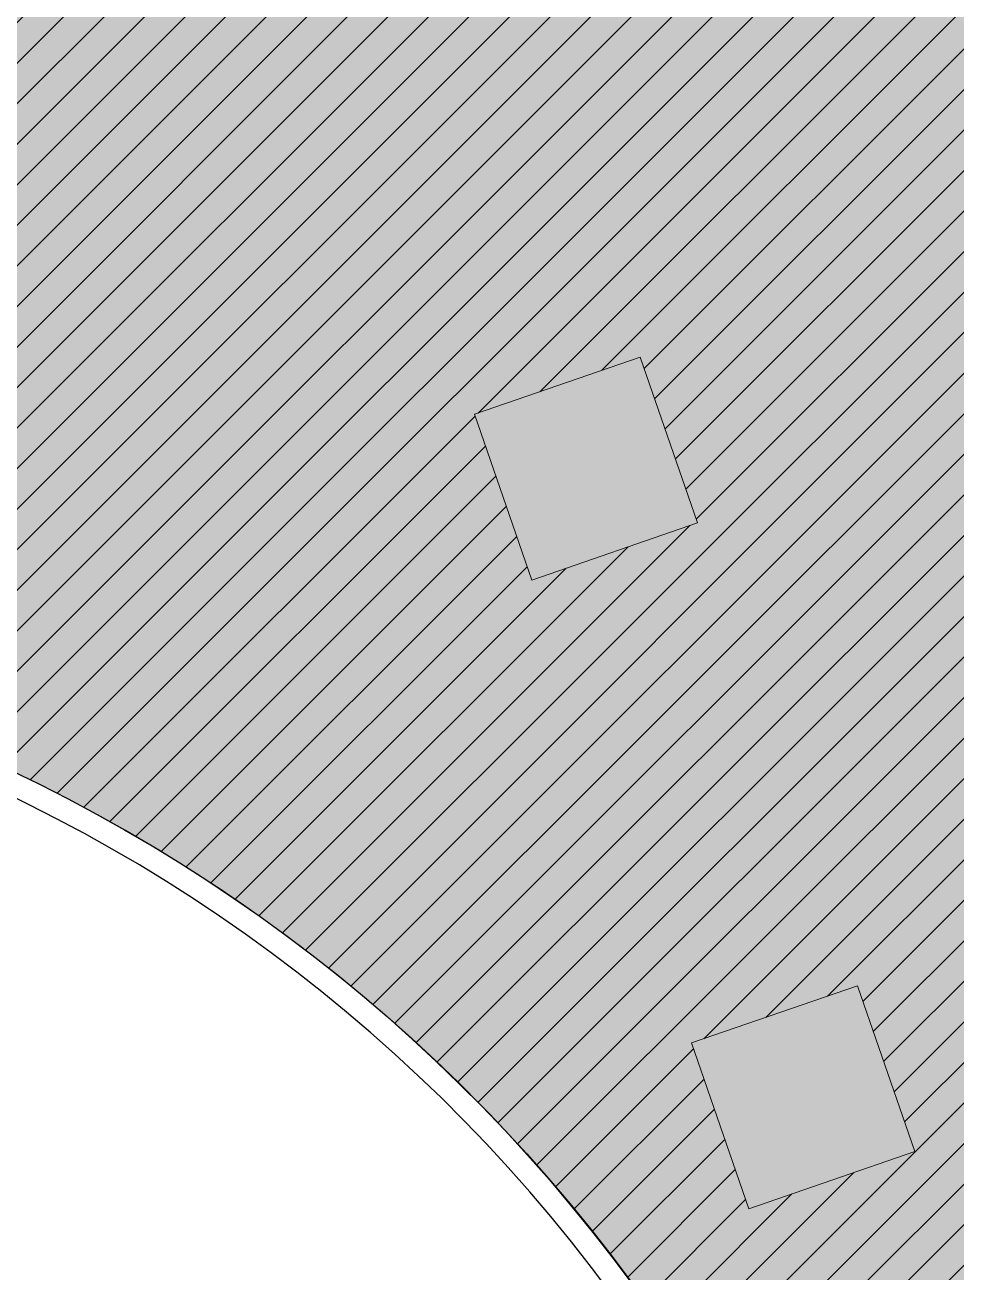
# Model space of a CAD drawing. Header units: millimetres. Extents: x -11451263 to 11578383104, y -507 to 1450429.
# Drawn here: x 12370526 to 12378644, y 1039488 to 1050364 of the extents above; entities that cross this region are included whole.
import ezdxf

# ---------------------------------------------------------------- set-up
doc = ezdxf.new("R2010")
doc.units = ezdxf.units.MM
doc.header["$MEASUREMENT"] = 0
doc.linetypes.add('DASH2-1', pattern=[3, 2, -1])
doc.layers.get('0').update_dxf_attribs({"linetype": 'CONTINUOUS', "lineweight": 13})
doc.layers.get('Defpoints').update_dxf_attribs({"color": 5, "linetype": 'CONTINUOUS', "lineweight": 13})
doc.layers.add('A-GLAZ', color=135, linetype='CONTINUOUS')
for name, color, linetype, lineweight in [('DO DIEN TICH THONG THUY', 141, 'CONTINUOUS', 13), ('KT-Kich thuoc', 159, 'CONTINUOUS', 18), ('KT-Net cua', 87, 'CONTINUOUS', 9), ('KT-Net to mau', 159, 'CONTINUOUS', 18)]:
    doc.layers.add(name, color=color, linetype=linetype, lineweight=lineweight)
pattern_1 = [(45, (0, 0), (-176.7766952966369, 176.7766952966369), [])]

# ---------------------------------------------------------------- blocks, each defined once
blk = doc.blocks.new('WWW')
at = {"layer": 'Defpoints', "linetype": 'DASH2-1', "lineweight": 13, "ltscale": 1000, "flags": 128}
blk.add_lwpolyline([(11429816.83619249, 1022160.11654377), (11450185.49670112, 1019986.391927242), (11488615.66733754, 1021167.255579472), (11491469.21243858, 1024811.360972404), (11462655.78743005, 1159053.890039921), (11457975.31629252, 1176930.890178204), (11455625.97722399, 1177744.852323532), (11446686.1578691, 1170981.351434231), (11423166.61122441, 1153069.948107719), (11399484.09766066, 1135982.713739872, 0.6848770391193201), (11429816.83619249, 1022160.116543293)], format="xyb", dxfattribs=at)
blk = doc.blocks.new('l3 hatch s')
at = {"true_color": 0xf28888}
h = blk.add_hatch(color=11, dxfattribs=at)
h.dxf.hatch_style = 1
edge = h.paths.add_edge_path()
edge.add_line((12427743.93207999, 1045159.335231628), (12427743.93207999, 1043199.335231976))
edge.add_line((12427743.93207999, 1043199.335231976), (12423483.10186311, 1043199.335231976))
edge.add_line((12423483.10186311, 1043199.335231976), (12423483.10186321, 1035889.335231977))
edge.add_line((12423483.10186321, 1035889.335231977), (12425833.10186311, 1035889.335231977))
edge.add_line((12425833.10186311, 1035889.335231977), (12425833.10186311, 1032759.335231977))
edge.add_line((12425833.10186311, 1032759.335231977), (12420083.10186321, 1032759.335232132))
edge.add_line((12420083.10186321, 1032759.335232132), (12420083.10186311, 1043199.335231976))
edge.add_line((12420083.10186311, 1043199.335231976), (12411783.10186322, 1043199.335231976))
edge.add_line((12411783.10186322, 1043199.335231976), (12402983.10187339, 1043199.335231973))
edge.add_line((12402983.10187339, 1043199.335231973), (12402983.10187404, 1032759.335231656))
edge.add_line((12402983.10187404, 1032759.335231656), (12391426.75352686, 1032759.335226429))
edge.add_line((12391426.75352686, 1032759.335226429), (12387311.67748795, 1044676.763611118))
edge.add_line((12387311.67748795, 1044676.763611118), (12396015.73602988, 1047681.823536185))
edge.add_line((12396015.73602988, 1047681.823536185), (12395888.27051816, 1047958.496386115))
edge.add_line((12395888.27051816, 1047958.496386115), (12394156.45965437, 1052964.263389262))
edge.add_line((12394156.45965437, 1052964.263389262), (12390415.77156344, 1063776.652551515))
edge.add_arc((12386995.21460338, 1062582.487866792), 3623.015209909685, 19.24481503154638, 77.73997349914457)
edge.add_line((12387764.55710049, 1066122.876451875), (12372716.51025684, 1070470.914150324))
edge.add_arc((12370014.20760749, 1044358.367101456), 26252.00093303444, 84.09167778418256, 110.0789514739209)
edge.add_line((12361001.5103071, 1069014.782906671), (12346965.45274666, 1064163.902084392))
edge.add_line((12346965.45274666, 1064163.902084392), (12331570.44618416, 1058865.156204038))
edge.add_arc((12332694.94572461, 1055598.028819979), 3455.230898239847, 108.9927464070097, 207.6901537578165)
edge.add_line((12329635.43034345, 1053992.417972793), (12337591.73852141, 1040613.919644385))
edge.add_arc((12340281.6702021, 1042213.645181881), 3129.673184554488, 210.7403138639316, 249.8652508296826)
edge.add_line((12339204.34536745, 1039275.239926853), (12340372.2428851, 1038820.509668125))
edge.add_arc((12341927.72943607, 1043759.749798699), 5178.381163811143, 252.5195205355476, 282.6490354977182)
edge.add_line((12343061.6829601, 1038707.049443141), (12357370.60348346, 1043643.750816458))
edge.add_line((12357370.60348346, 1043643.750816458), (12357075.15990278, 1044499.49355896))
edge.add_line((12357075.15990278, 1044499.49355896), (12354442.1693198, 1043590.458486743))
edge.add_line((12354442.1693198, 1043590.458486743), (12351309.24835195, 1052664.862390919))
edge.add_line((12351309.24835195, 1052664.862390919), (12358020.52623315, 1054981.918540711))
edge.add_line((12358020.52623315, 1054981.918540711), (12362489.66773493, 1056517.447935844))
edge.add_line((12362489.66773493, 1056517.447935844), (12364554.39885831, 1050535.269754993))
edge.add_line((12364554.39885831, 1050535.269754993), (12367392.16029849, 1051515.001596804))
edge.add_line((12367392.16029849, 1051515.001596804), (12365328.21703119, 1057488.381201772))
edge.add_line((12365328.21703119, 1057488.381201772), (12379313.1651918, 1062330.330531801))
edge.add_line((12379313.1651918, 1062330.330531801), (12382230.69784286, 1053879.791896309))
edge.add_line((12382230.69784286, 1053879.791896309), (12376932.5970019, 1052050.632492199))
edge.add_line((12376932.5970019, 1052050.632492199), (12376663.3592467, 1052830.470909251))
edge.add_line((12376663.3592467, 1052830.470909251), (12370423.63876195, 1050694.912007549))
edge.add_line((12370423.63876195, 1050694.912007549), (12365815.54302036, 1049103.975575727))
edge.add_line((12365815.54302036, 1049103.975575727), (12365239.70539832, 1050771.870559112))
edge.add_line((12365239.70539832, 1050771.870559112), (12364554.39885831, 1050535.269754993))
edge.add_line((12364554.39885831, 1050535.269754993), (12362489.66773493, 1056517.447935844))
edge.add_line((12362489.66773493, 1056517.447935844), (12358020.52623315, 1054981.918540711))
edge.add_line((12358020.52623315, 1054981.918540711), (12359064.83322671, 1051957.117226986))
edge.add_line((12359064.83322671, 1051957.117226986), (12358025.35405636, 1051598.238984955))
edge.add_line((12358025.35405636, 1051598.238984955), (12360302.47490958, 1045614.51850724))
edge.add_line((12360302.47490958, 1045614.51850724), (12360113.67175848, 1045548.534094993))
edge.add_line((12360113.67175848, 1045548.534094993), (12360409.15655098, 1044692.077912613))
edge.add_line((12360409.15655098, 1044692.077912613), (12360714.10285444, 1044797.287025531))
edge.add_arc((12364265.61520688, 1030915.633193788), 14328.76662849495, 63.158822770865925, 104.3508490833641, ccw=False)
edge.add_arc((12364265.61520689, 1030915.633193795), 14328.76662848321, 31.652572609600384, 63.15882277089207, ccw=False)
edge.add_line((12376462.917396, 1038434.899940033), (12379305.05045863, 1030221.7962032))
edge.add_line((12379305.05045863, 1030221.7962032), (12382458.35132465, 1031311.137035675))
edge.add_line((12382458.35132465, 1031311.137035675), (12381968.83163419, 1032729.012371012))
edge.add_line((12381968.83163419, 1032729.012371012), (12386411.50925465, 1034262.838766793))
edge.add_line((12386411.50925465, 1034262.838766793), (12387357.91254431, 1031521.612356144))
edge.add_line((12387357.91254431, 1031521.612356144), (12382915.23563344, 1029987.786464562))
edge.add_line((12382915.23563344, 1029987.786464562), (12382458.35132465, 1031311.137035675))
edge.add_line((12382458.35132465, 1031311.137035675), (12379305.05045863, 1030221.7962032))
edge.add_line((12379305.05045863, 1030221.7962032), (12380976.76995553, 1025390.915542661))
edge.add_arc((12385657.96413144, 1026868.048502314), 4908.716807183113, 197.5128920587686, 269.9282477995815)
edge.add_line((12385651.81688739, 1021959.335544265), (12430433.10187351, 1021959.335544266))
edge.add_line((12430433.10187351, 1021959.335544266), (12430932.09327316, 1021964.0157587))
edge.add_arc((12430700.03574842, 1026900.678599436), 4942.113990782013, 272.6913194268419, 368.0841976248047)
edge.add_line((12435593.03738807, 1027595.679068699), (12432234.25061567, 1043175.430534497))
edge.add_arc((12429148.81266331, 1041813.634721737), 3372.597692210492, 23.81485266890607, 82.75901229763427)
edge.add_line((12429573.90476113, 1045159.335231628), (12428473, 1045159.335231628))
edge.add_line((12428473, 1045159.335231628), (12427743.93207999, 1045159.335231628))
at = {"elevation": 2.780189594219186e-08}
blk.add_lwpolyline([(12360714.10285444, 1044797.287025531, -0.1816948594817611), (12370735.32424199, 1043700.640745403, -0.1383445532791433), (12376462.917396, 1038434.899940033)], format="xyb", dxfattribs=at)

msp = doc.modelspace()

# ---------------------------------------------------------------- hatches: boundary and pattern name
at = {"layer": 'DO DIEN TICH THONG THUY'}
h = msp.add_hatch(dxfattribs=at)
h.set_pattern_fill('ANSI31', color=256, scale=2000)
h.set_pattern_definition(pattern_1)
edge = h.paths.add_edge_path()
edge.add_line((12333986.54877662, 1046700.101585394), (12379321.5752262, 1062351.934635603))
edge.add_line((12379321.5752262, 1062351.934635603), (12387832.67760351, 1037699.803482564))
edge.add_line((12387832.67760351, 1037699.803482564), (12386603.85230294, 1037275.553107305))
edge.add_line((12386603.85230294, 1037275.553107305), (12387507.83032593, 1034657.210124403))
edge.add_line((12387507.83032593, 1034657.210124403), (12388736.65561954, 1035081.460497264))
edge.add_line((12388736.65561954, 1035081.460497264), (12390154.63293402, 1030974.335226241))
edge.add_line((12390154.63293402, 1030974.335226241), (12434863.96252131, 1030977.496463488))
edge.add_line((12434863.96252131, 1030977.496463488), (12434482.3743316, 1032747.496426476))
edge.add_line((12434482.3743316, 1032747.496426476), (12432598.10186301, 1032744.335231821))
edge.add_line((12432598.10186301, 1032744.335231821), (12432598.10186312, 1032244.33523191))
edge.add_line((12432598.10186312, 1032244.33523191), (12431068.10186312, 1032244.33523191))
edge.add_line((12431068.10186312, 1032244.33523191), (12431068.10186301, 1032744.335231819))
edge.add_line((12431068.10186301, 1032744.335231819), (12391416.06343774, 1032744.335226272))
edge.add_line((12391416.06343774, 1032744.335226272), (12380417.03634429, 1064602.660228119))
edge.add_line((12380417.03634429, 1064602.660228119), (12335050.97814397, 1048940.113523622))
edge.add_arc((12334298.54903597, 1048801.999666817), 765.0000000023765, -152.28483957507433, 10.401272478618921, ccw=False)
edge.add_line((12333621.3170286, 1048446.216294248), (12333055.26966362, 1048233.658613895))
edge.add_line((12333055.26966362, 1048233.658613895), (12333973.66302761, 1046692.423208462))
edge.add_line((12333973.66302761, 1046692.423208462), (12333986.54877662, 1046700.101585394))
h = msp.add_hatch(dxfattribs=at)
h.set_pattern_fill('ANSI31', color=256, scale=2000)
h.set_pattern_definition(pattern_1)
edge = h.paths.add_edge_path()
edge.add_line((12383994.18877189, 1044129.605727608), (12385426.38293143, 1044623.594407838))
edge.add_line((12385426.38293143, 1044623.594407838), (12384512.61430651, 1047270.295573483))
edge.add_line((12384512.61430651, 1047270.295573483), (12383080.55988553, 1046775.881464306))
edge.add_line((12383080.55988553, 1046775.881464306), (12382101.52209244, 1049611.632657224))
edge.add_line((12382101.52209244, 1049611.632657224), (12383533.57645851, 1050106.046747447))
edge.add_line((12383533.57645851, 1050106.046747447), (12382715.32174774, 1052476.095139225))
edge.add_line((12382715.32174774, 1052476.095139225), (12381283.26732669, 1051981.681030006))
edge.add_line((12381283.26732669, 1051981.681030006), (12380803.53881222, 1053371.199102555))
edge.add_line((12380803.53881222, 1053371.199102555), (12376923.31343511, 1052031.558547053))
edge.add_line((12376923.31343511, 1052031.558547053), (12376649.18284873, 1052825.568890746))
edge.add_line((12376649.18284873, 1052825.568890746), (12364606.66497542, 1048667.912129337))
edge.add_line((12364606.66497542, 1048667.912129337), (12365097.41845427, 1047246.460605241))
edge.add_line((12365097.41845427, 1047246.460605241), (12360134.85380257, 1045533.144444635))
edge.add_line((12360134.85380257, 1045533.144444635), (12360423.34911401, 1044696.947119603))
edge.add_line((12360423.34911401, 1044696.947119603), (12360714.09196012, 1044797.291035891))
edge.add_arc((12364266.28800245, 1030925.858897853), 14319.03370634116, 31.550631239669713, 104.36363704360221, ccw=False)
edge.add_line((12376468.6550692, 1038418.31939168), (12377403.21129882, 1035717.669178394))
edge.add_line((12377403.21129882, 1035717.669178394), (12387319.1887107, 1039141.141827843))
edge.add_line((12387319.1887107, 1039141.141827843), (12385925.69221741, 1043177.361287995))
edge.add_line((12385925.69221741, 1043177.361287995), (12384493.49805113, 1042683.372605436))
edge.add_line((12384493.49805113, 1042683.372605436), (12383994.18877189, 1044129.605727608))
h.paths.add_polyline_path([(12374444.99364538, 1046968.230536099), (12375891.22676736, 1047467.53981543), (12376390.53604679, 1046021.306693163), (12374944.30292482, 1045521.997413832)], flags=16)
h.paths.add_polyline_path([(12376337.80006381, 1041485.778177679), (12377784.03318579, 1041985.087457011), (12378283.34246522, 1040538.854334742), (12376837.10934324, 1040039.54505541)], flags=16)

# ---------------------------------------------------------------- linework, layer by layer
at = {"layer": 'A-GLAZ', "flags": 128}
for points in [[(12360934.57413159, 1069203.258111577, -0.1140331020743413), (12372754.89917241, 1070668.00341797), (12387813.69329912, 1066316.860360241, -0.2604672854682765), (12390604.68923332, 1063842.304595947), (12396075.11658856, 1048030.1363502, 0.2908633368540378), (12399939.43689964, 1045359.335231628), (12429586.376561, 1045359.335231628, -0.2655275921417467), (12432425.52189237, 1043237.23259284), (12435790.03269692, 1027630.930171516, -0.4513714951595503), (12430789.07440991, 1021759.335544266), (12385651.69290635, 1021759.335544266, -0.3267809868965265), (12380786.87644378, 1025328.08351729), (12376281.13982327, 1038348.614737932, 0.3277017669590758), (12360771.57190526, 1044605.545824952), (12343116.46502269, 1038514.381208376, -0.1330764012900887), (12340305.79094305, 1038631.758040896), (12339133.60417416, 1039088.158353971, -0.183720991931343), (12337346.91922809, 1040640.762402884), (12332876.4240197, 1048143.087403417, -0.02215701127767281), (12329458.72502879, 1053898.738224169, -0.4620918624571376), (12331535.23357163, 1059064.407426198), (12360934.57413159, 1069203.258111577)], [(12430743.27017794, 1021885.109533891, 0.4407557666986999), (12435601.10452458, 1027551.831282753), (12432233.10715597, 1043177.169300116, 0.2631245456522315), (12429571.90504296, 1045159.757084677), (12399925.85839996, 1045156.872282625, -0.2901714322303503), (12395888.01514979, 1047957.460120819), (12390428.8231694, 1063726.459499595, 0.267193636881723), (12387757.41767397, 1066124.371071356), (12372716.57847529, 1070470.830082411, 0.1151017558681947), (12360883.72125165, 1068971.407789148), (12331535.46267163, 1058852.905101839, 0.4432385610456337), (12329569.23936904, 1054125.418768891, 0.02325546688286931), (12333035.4564439, 1048265.594933624), (12337498.12371802, 1040783.007836819, 0.184911274730011), (12339165.53652066, 1039289.760805359), (12340370.95485651, 1038820.335207719, 0.1319566738036043), (12343062.24036474, 1038707.006660136), (12360714.09976386, 1044797.284657114, -0.3283259973557048), (12376462.95225428, 1038434.010936994), (12381007.20712771, 1025283.764374908, 0.3178042891412983), (12385613.75530913, 1021959.563436028), (12430743.91445412, 1021885.109533891)]]:
    msp.add_lwpolyline(points, format="xyb", dxfattribs=at)
at = {"layer": 'DO DIEN TICH THONG THUY'}
msp.add_lwpolyline([(12383994.18877189, 1044129.605727608), (12385426.38293143, 1044623.594407838), (12384512.61430651, 1047270.295573483), (12383080.55988553, 1046775.881464306), (12382101.52209244, 1049611.632657224), (12383533.57645851, 1050106.046747447), (12382715.32174774, 1052476.095139225), (12381283.26732669, 1051981.681030006), (12380803.53881222, 1053371.199102555), (12376923.31343511, 1052031.558547053), (12376649.18284873, 1052825.568890746), (12364606.66497542, 1048667.912129337), (12365097.41845427, 1047246.460605241), (12360134.85380257, 1045533.144444635), (12360423.34911401, 1044696.947119603), (12360714.09196012, 1044797.291035891, -0.3288461551816754), (12376468.6550692, 1038418.31939168), (12377403.21129882, 1035717.669178394), (12387319.1887107, 1039141.141827843), (12385925.69221741, 1043177.361287995), (12384493.49805113, 1042683.372605436)], format="xyb", close=True, dxfattribs=at)
for points in [[(12374444.99364538, 1046968.230536099), (12375891.22676736, 1047467.53981543), (12376390.53604679, 1046021.306693163), (12374944.30292482, 1045521.997413832)], [(12376337.80006381, 1041485.778177679), (12377784.03318579, 1041985.087457011), (12378283.34246522, 1040538.854334742), (12376837.10934324, 1040039.54505541)]]:
    msp.add_lwpolyline(points, close=True, dxfattribs=at)
at = {"layer": 'KT-Net cua', "elevation": -0.0003900940433661692}
msp.add_lwpolyline([(12360934.57413159, 1069203.258111576, -0.1140331020743413), (12372754.89917241, 1070668.003417969), (12387813.69329912, 1066316.860360241, -0.2604672854682765), (12390604.68923332, 1063842.304595947), (12396075.11658856, 1048030.1363502, 0.2908633368540378), (12399939.43689964, 1045359.335231628), (12429586.376561, 1045359.335231628, -0.2655275921417467), (12432425.52189237, 1043237.23259284), (12435790.03269692, 1027630.930171516, -0.4513714951595503), (12430789.07440991, 1021759.335544266), (12385651.69290635, 1021759.335544266, -0.3267809868965265), (12380786.87644378, 1025328.083517289), (12376281.13982327, 1038348.614737932, 0.3277017669590758), (12360771.57190526, 1044605.545824952), (12343116.46502269, 1038514.381208375, -0.1330764012900887), (12340305.79094305, 1038631.758040896), (12339133.60417416, 1039088.158353971, -0.183720991931343), (12337346.91922809, 1040640.762402883), (12332876.4240197, 1048143.087403417, -0.02215701127767281), (12329458.72502879, 1053898.738224168, -0.4620918624571376), (12331535.23357163, 1059064.407426198), (12360934.57413159, 1069203.258111576)], format="xyb", dxfattribs=at)

# ---------------------------------------------------------------- block references
at = {"layer": 'KT-Kich thuoc'}
msp.add_blockref('WWW', (945000.0000045765, 4.596775397658348e-06, 1.190182883904904e-08), dxfattribs=at)
at = {"layer": 'KT-Net to mau'}
msp.add_blockref('l3 hatch s', (-0.000173499807715416, -0.0002076071687042713, -1.777385320306449e-09), dxfattribs=at)

doc.saveas('drawing.dxf')
